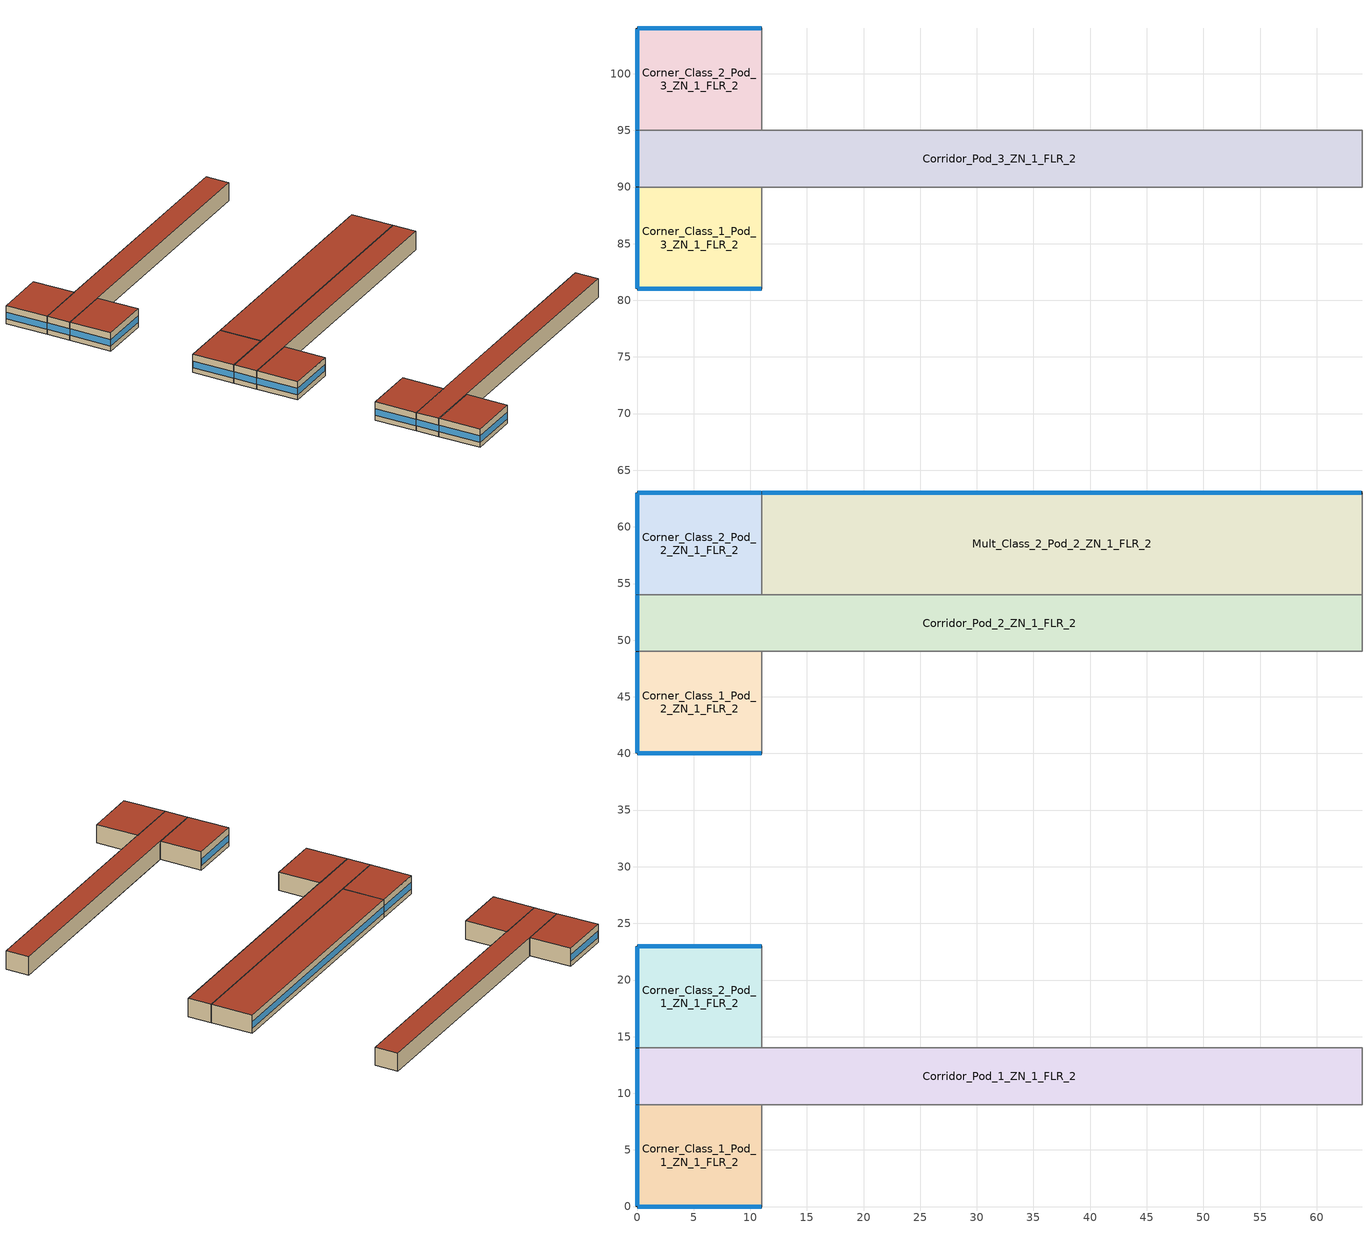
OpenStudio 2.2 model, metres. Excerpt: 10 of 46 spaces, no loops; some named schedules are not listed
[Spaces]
Corner_Class_2_Pod_3_ZN_1_FLR_2
 floor to Corner_Class_2_Pod_3_ZN_1_FLR_1: 11,104 11,95 0,95 0,104 z4
 wall outside: 11,104 0,104 0,95 z4:8
 wall to Corridor_Pod_3_ZN_1_FLR_2: 0,95 11,95 z4:8
 wall to Mult_Class_2_Pod_3_ZN_1_FLR_2: 11,95 11,104 z4:8
 window: 0,103.95 0,95.05 z5.1:6.52; 10.95,104 0.05,104 z5.1:6.51
 roof outside: 11,95 11,104 0,104 0,95 z8
Corridor_Pod_1_ZN_1_FLR_2
 floor to Corridor_Pod_1_ZN_1_FLR_1: 64,14 64,9 0,9 0,14 z4
 wall outside: 0,14 0,9 z4:8
 wall to Corner_Class_1_Pod_1_ZN_1_FLR_2: 0,9 11,9 z4:8
 wall to Mult_Class_1_Pod_1_ZN_1_FLR_2: 11,9 64,9 z4:8
 wall to Corner_Class_2_Pod_1_ZN_1_FLR_2: 11,14 0,14 z4:8
 wall to Lobby_ZN_1_FLR_2: 64,9 64,14 z4:8
 wall to Mult_Class_2_Pod_1_ZN_1_FLR_2: 64,14 11,14 z4:8
 window: 0,13.95 0,9.05 z5.1:6.53
 roof outside: 64,9 64,14 0,14 0,9 z8
Corner_Class_1_Pod_3_ZN_1_FLR_2
 floor to Corner_Class_1_Pod_3_ZN_1_FLR_1: 11,90 11,81 0,81 0,90 z4
 wall outside: 0,90 0,81 11,81 z4:8
 wall to Mult_Class_1_Pod_3_ZN_1_FLR_2: 11,81 11,90 z4:8
 wall to Corridor_Pod_3_ZN_1_FLR_2: 11,90 0,90 z4:8
 window: 0.05,81 10.95,81 z5.1:6.51; 0,89.95 0,81.05 z5.1:6.52
 roof outside: 11,81 11,90 0,90 0,81 z8
Corner_Class_2_Pod_1_ZN_1_FLR_2
 floor to Corner_Class_2_Pod_1_ZN_1_FLR_1: 11,23 11,14 0,14 0,23 z4
 wall outside: 11,23 0,23 0,14 z4:8
 wall to Mult_Class_2_Pod_1_ZN_1_FLR_2: 11,14 11,23 z4:8
 window: 0,22.95 0,14.05 z5.1:6.52; 10.95,23 0.05,23 z5.1:6.51
 roof outside: 11,14 11,23 0,23 0,14 z8
Mult_Class_2_Pod_2_ZN_1_FLR_2
 floor to Mult_Class_2_Pod_2_ZN_1_FLR_1: 64,63 64,54 11,54 11,63 z4
 wall outside: 64,63 11,63 z4:8
 wall to Corridor_Pod_2_ZN_1_FLR_2: 11,54 64,54 z4:8
 wall to Main_Corridor_ZN_1_FLR_2: 64,54 64,63 z4:8
 wall to Corner_Class_2_Pod_2_ZN_1_FLR_2: 11,63 11,54 z4:8
 window: 63.95,63 11.05,63 z5.1:6.5
 roof outside: 64,54 64,63 11,63 11,54 z8
Corner_Class_1_Pod_1_ZN_1_FLR_2
 floor to Corner_Class_1_Pod_1_ZN_1_FLR_1: 11,9 11,0 0,0 0,9 z4
 wall outside: 0,9 0,0 11,0 z4:8
 wall to Mult_Class_1_Pod_1_ZN_1_FLR_2: 11,0 11,9 z4:8
 window: 0.05,0 10.95,0 z5.1:6.51; 0,8.95 0,0.05 z5.1:6.52
 roof outside: 11,0 11,9 0,9 0,0 z8
Corridor_Pod_3_ZN_1_FLR_2
 floor to Corridor_Pod_3_ZN_1_FLR_1: 64,95 64,90 0,90 0,95 z4
 wall outside: 0,95 0,90 z4:8
 wall to Mult_Class_2_Pod_3_ZN_1_FLR_2: 64,95 11,95 z4:8
 wall to Bathrooms_ZN_1_FLR_2: 64,90 64,95 z4:8
 wall to Mult_Class_1_Pod_3_ZN_1_FLR_2: 11,90 64,90 z4:8
 window: 0,94.95 0,90.05 z5.1:6.53
 roof outside: 64,90 64,95 0,95 0,90 z8
Corner_Class_1_Pod_2_ZN_1_FLR_2
 floor to Corner_Class_1_Pod_2_ZN_1_FLR_1: 11,49 11,40 0,40 0,49 z4
 wall outside: 0,49 0,40 11,40 z4:8
 wall to Corridor_Pod_2_ZN_1_FLR_2: 11,49 0,49 z4:8
 wall to Mult_Class_1_Pod_2_ZN_1_FLR_2: 11,40 11,49 z4:8
 window: 0,48.95 0,40.05 z5.1:6.52; 0.05,40 10.95,40 z5.1:6.51
 roof outside: 11,40 11,49 0,49 0,40 z8
Corridor_Pod_2_ZN_1_FLR_2
 floor to Corridor_Pod_2_ZN_1_FLR_1: 64,54 64,49 0,49 0,54 z4
 wall outside: 0,54 0,49 z4:8
 wall to Mult_Class_1_Pod_2_ZN_1_FLR_2: 11,49 64,49 z4:8
 wall to Main_Corridor_ZN_1_FLR_2: 64,49 64,54 z4:8
 wall to Corner_Class_2_Pod_2_ZN_1_FLR_2: 11,54 0,54 z4:8
 window: 0,53.95 0,49.05 z5.1:6.53
 roof outside: 64,49 64,54 0,54 0,49 z8
Corner_Class_2_Pod_2_ZN_1_FLR_2
 floor to Corner_Class_2_Pod_2_ZN_1_FLR_1: 11,63 11,54 0,54 0,63 z4
 wall outside: 11,63 0,63 0,54 z4:8
 window: 0,62.95 0,54.05 z5.1:6.52; 10.95,63 0.05,63 z5.1:6.51
 roof outside: 11,54 11,63 0,63 0,54 z8
[Site]
Miami Intl Ap_FL_USA: Latitude {deg}=25.82; Longitude {deg}=-80.3; Time Zone {hr}=-5; Elevation {m}=11; Terrain=City
[Building]
-SecondarySchool-ASHRAE 169-2006-1A created: 2017-11-09 21:43:17 +0000: North Axis {deg}=0; Default Construction Set=90.1-2007 - SecSchl - ASHRAE 169-2006-1A; Standards Number of Stories=2; Standards Number of Above Ground Stories=0; Standards Building Type=SecondarySchool
[ClimateZones]
Climate Zone Institution Name 1=ASHRAE; Climate Zone Document Name 1=ANSI/ASHRAE Standard 169; Climate Zone Document Year 1=2006; Climate Zone Value 1=1A; Climate Zone Institution Name 2=CEC; Climate Zone Document Name 2=California Climate Zone Descriptions; Climate Zone Document Year 2=1995
[Site:WaterMainsTemperature]
Calculation Method=Correlation; Annual Average Outdoor Air Temperature {C}=24.4917; Maximum Difference In Monthly Average Outdoor Air Temperatures {deltaC}=8.7
[SizingPeriod:DesignDay] Barometric Pressure {Pa}=101193; Sky Clearness=0; Rain Indicator=0; Snow Indicator=0; Day of Month=21; Daylight Saving Time Indicator=0; Humidity Indicating Type=Wetbulb; Dry-Bulb Temperature Range Modifier Type=DefaultMultipliers
Name | Maximum Dry-Bulb Temperature {C} | Daily Dry-Bulb Temperature Range {deltaC} | Humidity Indicating Conditions at Maximum Dry-Bulb | Wind Speed {m/s} | Wind Direction {deg} | Month | Day Type | Solar Model Indicator | ASHRAE Taub | ASHRAE Taud
Miami Intl Ap Ann Clg .4% Condns DB=>MWB | 33.2 | 6.7 | 25.3 | 4.5 | 140 | 7 | SummerDesignDay | ASHRAETau | 0.528 | 1.905
Miami Intl Ap Ann Htg 99.6% Condns DB | 8.7 | 0 | 8.7 | 3.8 | 340 | 1 | WinterDesignDay | ASHRAEClearSky
[Site:GroundTemperature:BuildingSurface]
20.99, 20.98, 20.98, 21, 21.02, 23.23, 23.54, 23.61, 23.63, 21.37, 21.12, 21.04
[Material:NoMass] Thermal Absorptance=0.9; Solar Absorptance=0.7
Name | Roughness | Thermal Resistance {m2-K/W} | Visible Absorptance
CP02 CARPET PAD | VeryRough | 0.21648 | 0.8
Typical Insulation R-0.54 | Smooth | 0.0945033 | 0.7
Typical Carpet Pad | Smooth | 0.21648 | 0.8
Typical Insulation R-5.89 | Smooth | 1.03652 | 0.7
Typical Insulation R-14.76 | Smooth | 2.59864 | 0.7
Typical Insulation R-0.58 | Smooth | 0.101875 | 0.7
Typical Insulation | Smooth | 0.0282222 | 0.7
[Material]
Name | Roughness | Thickness {m} | Conductivity {W/m-K} | Density {kg/m3} | Specific Heat {J/kg-K} | Thermal Absorptance | Solar Absorptance | Visible Absorptance
100mm Normalweight concrete floor | MediumSmooth | 0.1016 | 2.31 | 2322 | 832
G01 13mm gypsum board | Smooth | 0.0127 | 0.16 | 800 | 1090 | 0.9 | 0.7 | 0.5
4 in. Normalweight Concrete Floor | MediumRough | 0.1016 | 2.31 | 2322 | 832 | 0.9 | 0.7 | 0.7
25mm Stucco | Smooth | 0.0254 | 0.72 | 1856 | 840 | 0.9 | 0.7 | 0.7
5/8 in. Gypsum Board | MediumSmooth | 0.0159 | 0.16 | 800 | 1090 | 0.9 | 0.7 | 0.7
Roof Membrane - Highly Reflective | VeryRough | 0.0095 | 0.16 | 1121.29 | 1460 | 0.75 | 0.45 | 0.7
Metal Roof Surface; F08 Metal surface | Smooth | 0.0008 | 45.28 | 7824 | 500 | 0.9 | 0.7 | 0.7
6 in. Normalweight Concrete Floor | MediumRough | 0.1524 | 2.31 | 2322 | 832 | 0.9 | 0.7 | 0.7
8 in. Concrete Block Basement Wall | MediumRough | 0.2032 | 1.326 | 1842 | 912 | 0.9 | 0.7 | 0.7
G05 25mm wood | MediumSmooth | 0.0254 | 0.15 | 608 | 1630 | 0.9 | 0.5 | 0.5
Std Wood 6inch | MediumSmooth | 0.15 | 0.12 | 540 | 1210 | 0.9 | 0.7 | 0.7
[Construction]
Typical Insulated Exterior Mass Floor R-3.11: Typical Insulation R-0.54, 4 in. Normalweight Concrete Floor, Typical Carpet Pad
Typical Insulated Steel Framed Exterior Wall R-8.06: 25mm Stucco, 5/8 in. Gypsum Board, Typical Insulation R-5.89, 5/8 in. Gypsum Board
Typical IEAD Roof - Highly Reflective R-15.87: Roof Membrane - Highly Reflective, Typical Insulation R-14.76, Metal Roof Surface
Typical Interior Floor: 100mm Normalweight concrete floor, CP02 CARPET PAD
Typical Interior Wall: G01 13mm gypsum board, G01 13mm gypsum board
Typical Interior Ceiling: CP02 CARPET PAD, 100mm Normalweight concrete floor
Typical Insulated Carpeted 6in Slab Floor: 6 in. Normalweight Concrete Floor, Typical Carpet Pad
Typical Insulated Basement Mass Wall: 8 in. Concrete Block Basement Wall
U 1.22 SHGC 0.25 Sgl Elec Ref Colored 6mm: ECREF-1 COLORED 6MM
Typical Insulated Metal Door R-1.43: F08 Metal surface, Typical Insulation R-0.58
Typical Overhead Door: Typical Insulation
U 1.98 SHGC 0.36 Sgl Ref-B-H Clr 6mm: REF B CLEAR HI 6MM
Typical Interior Window: Clear 3mm
Typical Interior Door; Typical Interior Partition: G05 25mm wood
InteriorFurnishings: Std Wood 6inch
[DefaultConstructionSet]
90.1-2007 - SecSchl - ASHRAE 169-2006-1A: Default Exterior Surface Constructions=Default Surface Constructions 1; Default Interior Surface Constructions=Default Surface Constructions 2; Default Ground Contact Surface Constructions=Default Surface Constructions 3; Default Exterior SubSurface Constructions=Default Sub Surface Constructions 1; Default Interior SubSurface Constructions=Default Sub Surface Constructions 2; Interior Partition Construction=Typical Interior Partition
[DefaultSurfaceConstructions]
Name | Floor Construction | Wall Construction | Roof Ceiling Construction
Default Surface Constructions 1 | Typical Insulated Exterior Mass Floor R-3.11 | Typical Insulated Steel Framed Exterior Wall R-8.06 | Typical IEAD Roof - Highly Reflective R-15.87
Default Surface Constructions 2 | Typical Interior Floor | Typical Interior Wall | Typical Interior Ceiling
Default Surface Constructions 3 | Typical Insulated Carpeted 6in Slab Floor | Typical Insulated Basement Mass Wall
[DefaultSubSurfaceConstructions]
Name | Fixed Window Construction | Operable Window Construction | Door Construction | Overhead Door Construction | Skylight Construction | Tubular Daylight Dome Construction | Tubular Daylight Diffuser Construction
Default Sub Surface Constructions 1 | U 1.22 SHGC 0.25 Sgl Elec Ref Colored 6mm | U 1.22 SHGC 0.25 Sgl Elec Ref Colored 6mm | Typical Insulated Metal Door R-1.43 | Typical Overhead Door | U 1.98 SHGC 0.36 Sgl Ref-B-H Clr 6mm | Typical Interior Window | Typical Interior Window
Default Sub Surface Constructions 2 | Typical Interior Window | Typical Interior Window | Typical Interior Door
[WindowMaterial:Glazing] Optical Data Type=SpectralAverage; Infrared Transmittance at Normal Incidence=0; Front Side Infrared Hemispherical Emissivity=0.84; Conductivity {W/m-K}=0.9; Dirt Correction Factor for Solar and Visible Transmittance=1; Solar Diffusing=No
Name | Thickness {m} | Solar Transmittance at Normal Incidence | Front Side Solar Reflectance at Normal Incidence | Back Side Solar Reflectance at Normal Incidence | Visible Transmittance at Normal Incidence | Front Side Visible Reflectance at Normal Incidence | Back Side Visible Reflectance at Normal Incidence | Back Side Infrared Hemispherical Emissivity
ECREF-1 COLORED 6MM | 0.006 | 0.099 | 0.219 | 0.219 | 0.155 | 0.073 | 0.073 | 0.84
REF B CLEAR HI 6MM | 0.006 | 0.24 | 0.16 | 0.32 | 0.3 | 0.16 | 0.29 | 0.6
Clear 3mm | 0.003 | 0.837 | 0.075 | 0.075 | 0.898 | 0.081 | 0.081 | 0.84
[Space] Building Story=Building Story 2; Part of Total Floor Area=Yes
Name | Space Type | Thermal Zone
Corner_Class_2_Pod_3_ZN_1_FLR_2 | SecondarySchool Classroom | Corner_Class_2_Pod_3_ZN_1_FLR_2 ZN
Corridor_Pod_1_ZN_1_FLR_2 | SecondarySchool Corridor | Corridor_Pod_1_ZN_1_FLR_2 ZN
Corner_Class_1_Pod_3_ZN_1_FLR_2 | SecondarySchool Classroom | Corner_Class_1_Pod_3_ZN_1_FLR_2 ZN
Corner_Class_2_Pod_1_ZN_1_FLR_2 | SecondarySchool Classroom | Corner_Class_2_Pod_1_ZN_1_FLR_2 ZN
Corridor_Pod_2_ZN_1_FLR_2 | SecondarySchool Corridor | Corridor_Pod_2_ZN_1_FLR_2 ZN
Mult_Class_2_Pod_2_ZN_1_FLR_2 | SecondarySchool Classroom | Mult_Class_2_Pod_2_ZN_1_FLR_2 ZN
Corner_Class_1_Pod_1_ZN_1_FLR_2 | SecondarySchool Classroom | Corner_Class_1_Pod_1_ZN_1_FLR_2 ZN
Corridor_Pod_3_ZN_1_FLR_2 | SecondarySchool Corridor | Corridor_Pod_3_ZN_1_FLR_2 ZN
Corner_Class_1_Pod_2_ZN_1_FLR_2 | SecondarySchool Classroom | Corner_Class_1_Pod_2_ZN_1_FLR_2 ZN
Corner_Class_2_Pod_2_ZN_1_FLR_2 | SecondarySchool Classroom | Corner_Class_2_Pod_2_ZN_1_FLR_2 ZN
[BuildingStory]
Building Story 2: Nominal Z Coordinate {m}=4
[SpaceType] Standards Building Type=SecondarySchool
Name | Default Schedule Set | Design Specification Outdoor Air Object | Standards Space Type
SecondarySchool Corridor | SecondarySchool Corridor Schedule Set | SecondarySchool Corridor Ventilation | Corridor
SecondarySchool Classroom | SecondarySchool Classroom Schedule Set | SecondarySchool Classroom Ventilation | Classroom
[People:Definition]
SecondarySchool Classroom People Definition: Number of People Calculation Method=People/Area; People per Space Floor Area {person/m2}=0.376737; Fraction Radiant=0.3
[People]
SecondarySchool Classroom People: People Definition=SecondarySchool Classroom People Definition; Space or SpaceType=SecondarySchool Classroom; Work Efficiency Schedule=Work Efficiency Schedule; Clothing Insulation Schedule=Clothing Schedule; Air Velocity Schedule=Air Velocity Schedule
[Lights:Definition] Design Level Calculation Method=Watts/Area; Fraction Radiant=0.37; Fraction Visible=0.2
Name | Watts per Space Floor Area {W/m2}
SecondarySchool Classroom Lights Definition | 15.0695
SecondarySchool Corridor Lights Definition | 5.38196
[Lights]
Name | Lights Definition | Space or SpaceType
SecondarySchool Classroom Lights | SecondarySchool Classroom Lights Definition | SecondarySchool Classroom
SecondarySchool Corridor Lights | SecondarySchool Corridor Lights Definition | SecondarySchool Corridor
[ElectricEquipment:Definition] Design Level Calculation Method=Watts/Area; Fraction Radiant=0.5
Name | Watts per Space Floor Area {W/m2}
SecondarySchool Classroom Elec Equip Definition | 9.99967
SecondarySchool Corridor Elec Equip Definition | 3.98265
[ElectricEquipment]
Name | Electric Equipment Definition | Space or SpaceType
SecondarySchool Classroom Elec Equip | SecondarySchool Classroom Elec Equip Definition | SecondarySchool Classroom
SecondarySchool Corridor Elec Equip | SecondarySchool Corridor Elec Equip Definition | SecondarySchool Corridor
[DesignSpecification:OutdoorAir] Outdoor Air Method=Sum; Outdoor Air Flow per Person {m3/s-person}=0; Outdoor Air Flow Rate {m3/s}=0; Outdoor Air Flow Air Changes per Hour {1/hr}=0
Name | Outdoor Air Flow per Floor Area {m3/s-m2}
SecondarySchool Classroom Ventilation | 0.0023876
SecondarySchool Corridor Ventilation | 0.0003048
[DefaultScheduleSet] Number of People Schedule=SchoolSecondary BLDG_OCC_SCH; People Activity Level Schedule=SchoolSecondary ACTIVITY_SCH; Electric Equipment Schedule=SchoolSecondary BLDG_EQUIP_SCH; Infiltration Schedule=SchoolSecondary INFIL_SCH_PNNL
Name | Lighting Schedule
SecondarySchool Classroom Schedule Set | SchoolSecondary BLDG_LIGHT_CLASSROOM_SCH
SecondarySchool Corridor Schedule Set | SchoolSecondary BLDG_LIGHT_CORRIDOR_SCH
[ThermostatSetpoint:DualSetpoint] Heating Setpoint Temperature Schedule=SchoolSecondary HTGSETP_SCH_NO_OPTIMUM; Cooling Setpoint Temperature Schedule=SchoolSecondary CLGSETP_SCH_NO_OPTIMUM
SecondarySchool Classroom Thermostat 2; SecondarySchool Classroom Thermostat 4; SecondarySchool Classroom Thermostat 6; SecondarySchool Classroom Thermostat 8; SecondarySchool Classroom Thermostat 10; SecondarySchool Classroom Thermostat 12; SecondarySchool Corridor Thermostat 2; SecondarySchool Corridor Thermostat 4; SecondarySchool Corridor Thermostat 6; SecondarySchool Classroom Thermostat 22
[SpaceInfiltration:DesignFlowRate] Schedule=SchoolSecondary INFIL_SCH_PNNL; Design Flow Rate Calculation Method=Flow/ExteriorArea; Constant Term Coefficient=0; Temperature Term Coefficient=0; Velocity Term Coefficient=0.224; Velocity Squared Term Coefficient=0
Name | Space or SpaceType | Flow per Exterior Surface Area {m3/s-m2}
Corner_Class_1_Pod_1_ZN_1_FLR_2 Infiltration | Corner_Class_1_Pod_1_ZN_1_FLR_2 | 0.000458204
Corner_Class_1_Pod_2_ZN_1_FLR_2 Infiltration | Corner_Class_1_Pod_2_ZN_1_FLR_2 | 0.000458204
Corner_Class_1_Pod_3_ZN_1_FLR_2 Infiltration | Corner_Class_1_Pod_3_ZN_1_FLR_2 | 0.000458204
Corner_Class_2_Pod_1_ZN_1_FLR_2 Infiltration | Corner_Class_2_Pod_1_ZN_1_FLR_2 | 0.000458204
Corner_Class_2_Pod_2_ZN_1_FLR_2 Infiltration | Corner_Class_2_Pod_2_ZN_1_FLR_2 | 0.000458204
Corner_Class_2_Pod_3_ZN_1_FLR_2 Infiltration | Corner_Class_2_Pod_3_ZN_1_FLR_2 | 0.000458204
Corridor_Pod_1_ZN_1_FLR_2 Infiltration | Corridor_Pod_1_ZN_1_FLR_2 | 6.03078e-05
Corridor_Pod_2_ZN_1_FLR_2 Infiltration | Corridor_Pod_2_ZN_1_FLR_2 | 6.03078e-05
Corridor_Pod_3_ZN_1_FLR_2 Infiltration | Corridor_Pod_3_ZN_1_FLR_2 | 6.03078e-05
Mult_Class_2_Pod_2_ZN_1_FLR_2 Infiltration | Mult_Class_2_Pod_2_ZN_1_FLR_2 | 0.000315456
[InternalMass:Definition]
Internal Mass Definition 1: Construction=InteriorFurnishings; Design Level Calculation Method=SurfaceArea/Area; Surface Area per Space Floor Area=2
[InternalMass] Internal Mass Definition=Internal Mass Definition 1
Name | Space or SpaceType
Corner_Class_1_Pod_1_ZN_1_FLR_2 Mass | Corner_Class_1_Pod_1_ZN_1_FLR_2
Corridor_Pod_1_ZN_1_FLR_2 Mass | Corridor_Pod_1_ZN_1_FLR_2
Corner_Class_2_Pod_1_ZN_1_FLR_2 Mass | Corner_Class_2_Pod_1_ZN_1_FLR_2
Corner_Class_1_Pod_2_ZN_1_FLR_2 Mass | Corner_Class_1_Pod_2_ZN_1_FLR_2
Corridor_Pod_2_ZN_1_FLR_2 Mass | Corridor_Pod_2_ZN_1_FLR_2
Corner_Class_2_Pod_2_ZN_1_FLR_2 Mass | Corner_Class_2_Pod_2_ZN_1_FLR_2
Mult_Class_2_Pod_2_ZN_1_FLR_2 Mass | Mult_Class_2_Pod_2_ZN_1_FLR_2
Corner_Class_1_Pod_3_ZN_1_FLR_2 Mass | Corner_Class_1_Pod_3_ZN_1_FLR_2
Corridor_Pod_3_ZN_1_FLR_2 Mass | Corridor_Pod_3_ZN_1_FLR_2
Corner_Class_2_Pod_3_ZN_1_FLR_2 Mass | Corner_Class_2_Pod_3_ZN_1_FLR_2
[ThermalZone] Use Ideal Air Loads=No
Name | Thermostat
Corner_Class_1_Pod_1_ZN_1_FLR_2 ZN | SecondarySchool Classroom Thermostat 2
Corner_Class_1_Pod_2_ZN_1_FLR_2 ZN | SecondarySchool Classroom Thermostat 4
Corner_Class_1_Pod_3_ZN_1_FLR_2 ZN | SecondarySchool Classroom Thermostat 6
Corner_Class_2_Pod_1_ZN_1_FLR_2 ZN | SecondarySchool Classroom Thermostat 8
Corner_Class_2_Pod_2_ZN_1_FLR_2 ZN | SecondarySchool Classroom Thermostat 10
Corner_Class_2_Pod_3_ZN_1_FLR_2 ZN | SecondarySchool Classroom Thermostat 12
Corridor_Pod_1_ZN_1_FLR_2 ZN | SecondarySchool Corridor Thermostat 2
Corridor_Pod_2_ZN_1_FLR_2 ZN | SecondarySchool Corridor Thermostat 4
Corridor_Pod_3_ZN_1_FLR_2 ZN | SecondarySchool Corridor Thermostat 6
Mult_Class_2_Pod_2_ZN_1_FLR_2 ZN | SecondarySchool Classroom Thermostat 22
[Exterior:Lights:Definition]
NonDimming Exterior Lights Def: Design Level {W}=14056
[Exterior:Lights]
NonDimming Exterior Lights Def: Exterior Lights Definition=NonDimming Exterior Lights Def; Schedule=SchoolSecondary Exterior_Lgt_ALWAYS_ON; Control Option=AstronomicalClock
[Schedule:Ruleset]
Name | Default Day Schedule | Summer Design Day Schedule | Winter Design Day Schedule
Clothing Schedule | Clothing Schedule Default Winter Clothes
Air Velocity Schedule | Air Velocity Schedule Default
Work Efficiency Schedule | Work Efficiency Schedule Default
SchoolSecondary ACTIVITY_SCH | SchoolSecondary ACTIVITY_SCH Default | SchoolSecondary ACTIVITY_SCH Summer Design Day | SchoolSecondary ACTIVITY_SCH Winter Design Day
SchoolSecondary BLDG_EQUIP_SCH | SchoolSecondary BLDG_EQUIP_SCH Default | SchoolSecondary BLDG_EQUIP_SCH Summer Design Day | SchoolSecondary BLDG_EQUIP_SCH Winter Design Day
SchoolSecondary INFIL_SCH_PNNL | SchoolSecondary INFIL_SCH_PNNL Default | SchoolSecondary INFIL_SCH_PNNL Summer Design Day | SchoolSecondary INFIL_SCH_PNNL Winter Design Day
SchoolSecondary CLGSETP_SCH_NO_OPTIMUM | SchoolSecondary CLGSETP_SCH_NO_OPTIMUM Default | SchoolSecondary CLGSETP_SCH_NO_OPTIMUM Summer Design Day | SchoolSecondary CLGSETP_SCH_NO_OPTIMUM Winter Design Day
SchoolSecondary BLDG_OCC_SCH | SchoolSecondary BLDG_OCC_SCH Default | SchoolSecondary BLDG_OCC_SCH Summer Design Day | SchoolSecondary BLDG_OCC_SCH Winter Design Day
SchoolSecondary BLDG_LIGHT_CLASSROOM_SCH | SchoolSecondary BLDG_LIGHT_CLASSROOM_SCH Default | SchoolSecondary BLDG_LIGHT_CLASSROOM_SCH Summer Design Day | SchoolSecondary BLDG_LIGHT_CLASSROOM_SCH Winter Design Day
SchoolSecondary HTGSETP_SCH_NO_OPTIMUM | SchoolSecondary HTGSETP_SCH_NO_OPTIMUM Default | SchoolSecondary HTGSETP_SCH_NO_OPTIMUM Summer Design Day | SchoolSecondary HTGSETP_SCH_NO_OPTIMUM Winter Design Day
SchoolSecondary BLDG_LIGHT_CORRIDOR_SCH | SchoolSecondary BLDG_LIGHT_CORRIDOR_SCH Default | SchoolSecondary BLDG_LIGHT_CORRIDOR_SCH Summer Design Day | SchoolSecondary BLDG_LIGHT_CORRIDOR_SCH Winter Design Day
SchoolSecondary Exterior_Lgt_ALWAYS_ON | SchoolSecondary Exterior_Lgt_ALWAYS_ON Default | SchoolSecondary Exterior_Lgt_ALWAYS_ON Summer Design Day | SchoolSecondary Exterior_Lgt_ALWAYS_ON Winter Design Day
